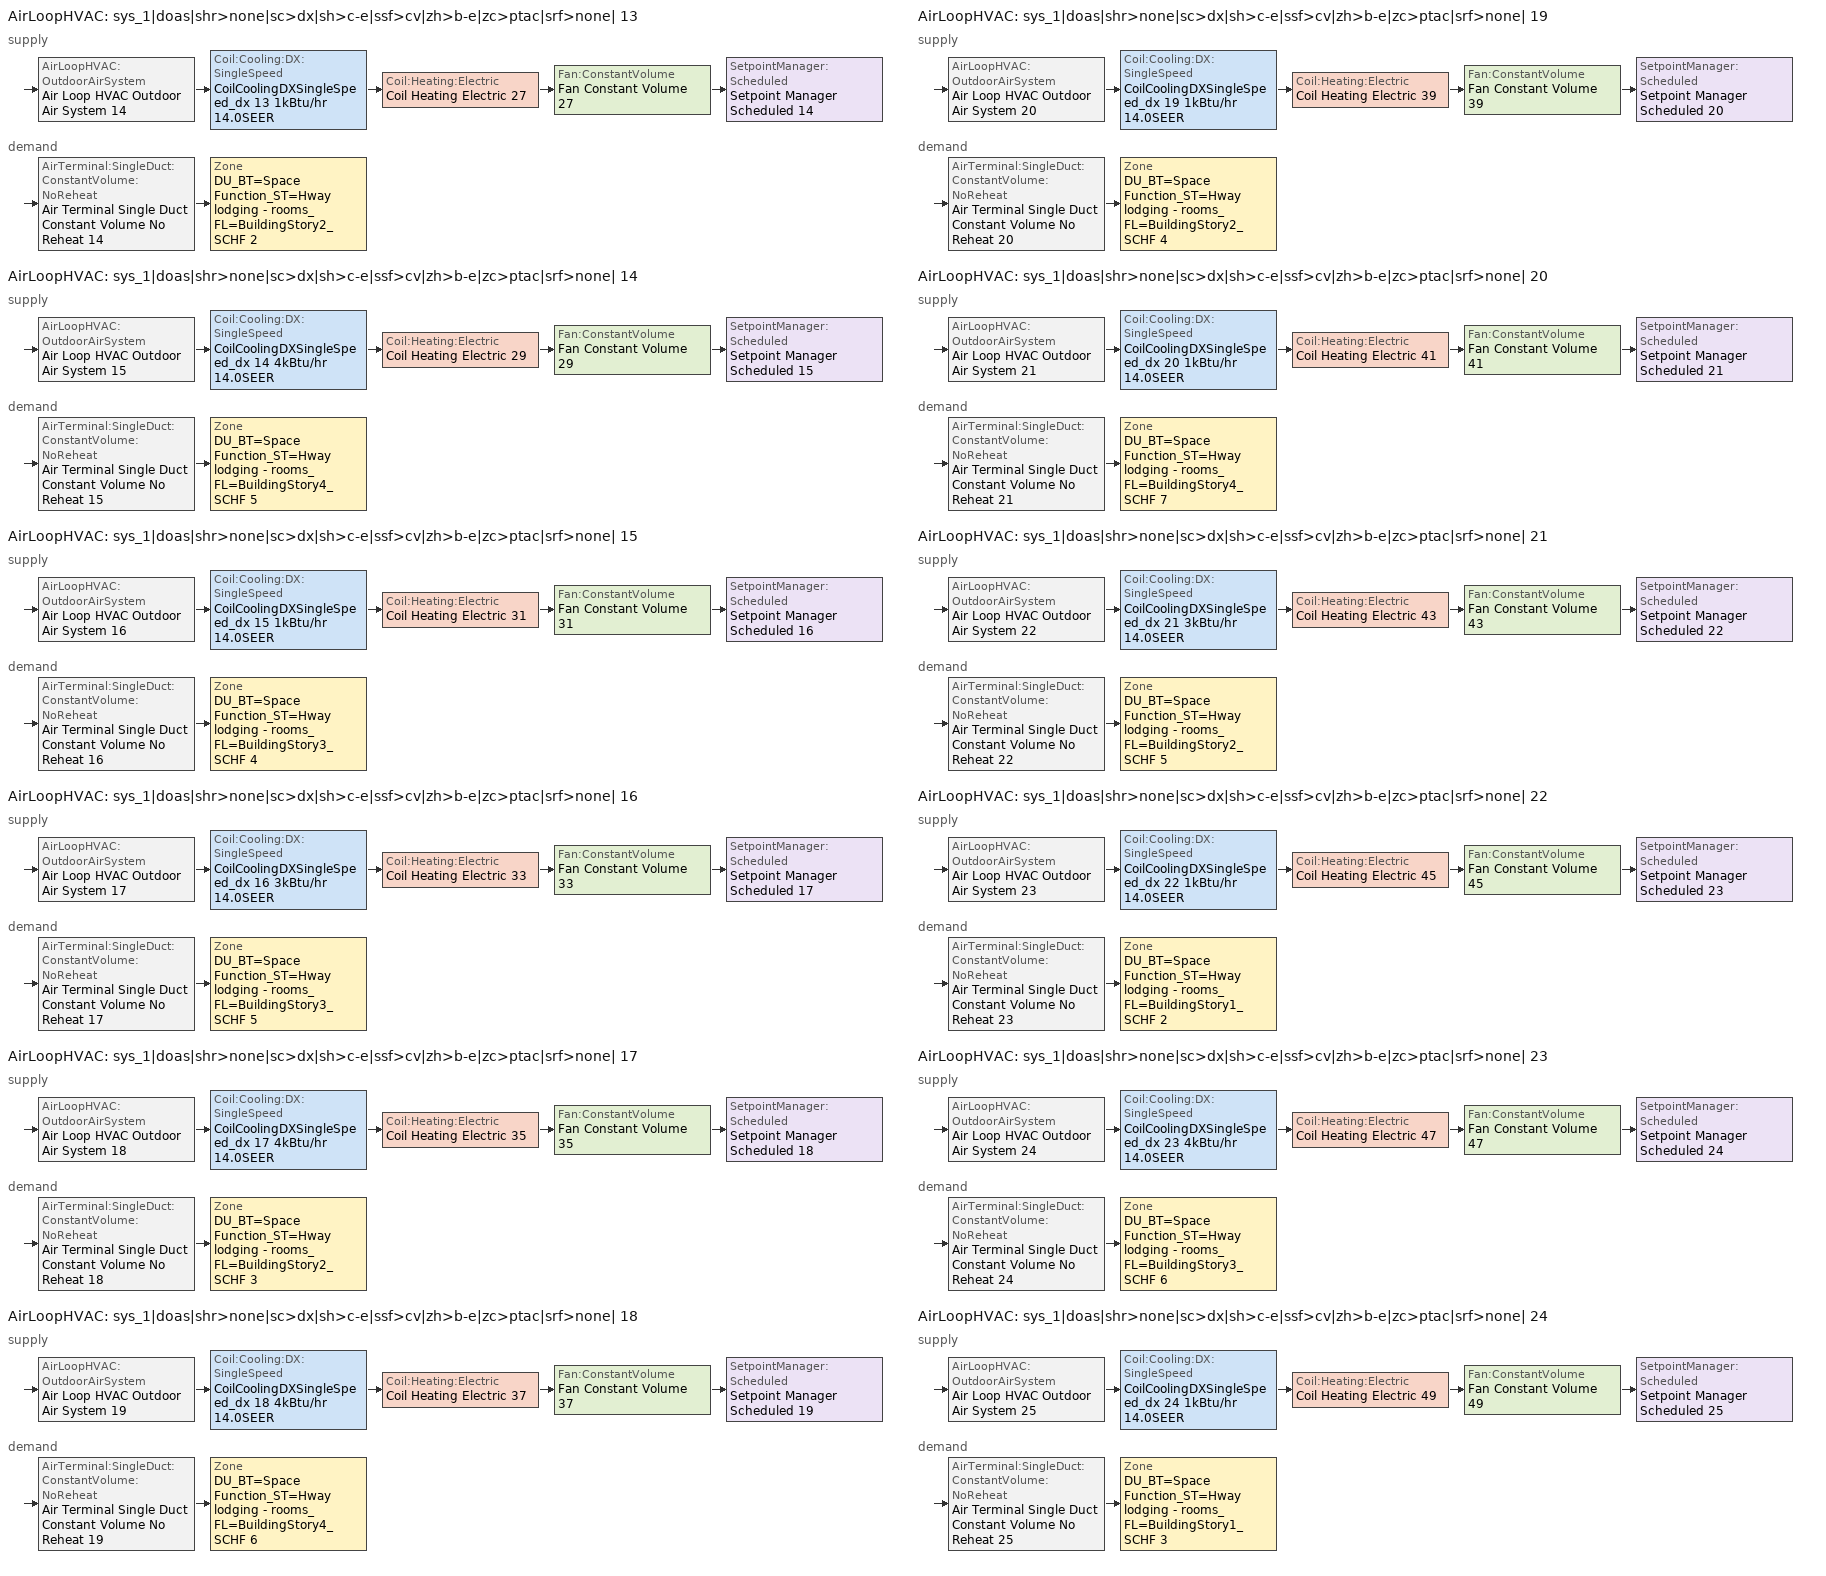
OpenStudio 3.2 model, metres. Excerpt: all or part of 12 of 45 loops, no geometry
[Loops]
AirLoopHVAC 'sys_1|doas|shr>none|sc>dx|sh>c-e|ssf>cv|zh>b-e|zc>ptac|srf>none| 13'
 supply: AirLoopHVAC:OutdoorAirSystem 'Air Loop HVAC Outdoor Air System 14' > Coil:Cooling:DX:SingleSpeed 'CoilCoolingDXSingleSpeed_dx 13 1kBtu/hr 14.0SEER' > Coil:Heating:Electric 'Coil Heating Electric 27' > Fan:ConstantVolume 'Fan Constant Volume 27' > SetpointManager:Scheduled 'Setpoint Manager Scheduled 14'
 demand: AirTerminal:SingleDuct:ConstantVolume:NoReheat 'Air Terminal Single Duct Constant Volume No Reheat 14' > Zone 'DU_BT=Space Function_ST=Hway lodging - rooms_FL=BuildingStory2_SCHF 2'
AirLoopHVAC 'sys_1|doas|shr>none|sc>dx|sh>c-e|ssf>cv|zh>b-e|zc>ptac|srf>none| 14'
 supply: AirLoopHVAC:OutdoorAirSystem 'Air Loop HVAC Outdoor Air System 15' > Coil:Cooling:DX:SingleSpeed 'CoilCoolingDXSingleSpeed_dx 14 4kBtu/hr 14.0SEER' > Coil:Heating:Electric 'Coil Heating Electric 29' > Fan:ConstantVolume 'Fan Constant Volume 29' > SetpointManager:Scheduled 'Setpoint Manager Scheduled 15'
 demand: AirTerminal:SingleDuct:ConstantVolume:NoReheat 'Air Terminal Single Duct Constant Volume No Reheat 15' > Zone 'DU_BT=Space Function_ST=Hway lodging - rooms_FL=BuildingStory4_SCHF 5'
AirLoopHVAC 'sys_1|doas|shr>none|sc>dx|sh>c-e|ssf>cv|zh>b-e|zc>ptac|srf>none| 15'
 supply: AirLoopHVAC:OutdoorAirSystem 'Air Loop HVAC Outdoor Air System 16' > Coil:Cooling:DX:SingleSpeed 'CoilCoolingDXSingleSpeed_dx 15 1kBtu/hr 14.0SEER' > Coil:Heating:Electric 'Coil Heating Electric 31' > Fan:ConstantVolume 'Fan Constant Volume 31' > SetpointManager:Scheduled 'Setpoint Manager Scheduled 16'
 demand: AirTerminal:SingleDuct:ConstantVolume:NoReheat 'Air Terminal Single Duct Constant Volume No Reheat 16' > Zone 'DU_BT=Space Function_ST=Hway lodging - rooms_FL=BuildingStory3_SCHF 4'
AirLoopHVAC 'sys_1|doas|shr>none|sc>dx|sh>c-e|ssf>cv|zh>b-e|zc>ptac|srf>none| 16'
 supply: AirLoopHVAC:OutdoorAirSystem 'Air Loop HVAC Outdoor Air System 17' > Coil:Cooling:DX:SingleSpeed 'CoilCoolingDXSingleSpeed_dx 16 3kBtu/hr 14.0SEER' > Coil:Heating:Electric 'Coil Heating Electric 33' > Fan:ConstantVolume 'Fan Constant Volume 33' > SetpointManager:Scheduled 'Setpoint Manager Scheduled 17'
 demand: AirTerminal:SingleDuct:ConstantVolume:NoReheat 'Air Terminal Single Duct Constant Volume No Reheat 17' > Zone 'DU_BT=Space Function_ST=Hway lodging - rooms_FL=BuildingStory3_SCHF 5'
AirLoopHVAC 'sys_1|doas|shr>none|sc>dx|sh>c-e|ssf>cv|zh>b-e|zc>ptac|srf>none| 17'
 supply: AirLoopHVAC:OutdoorAirSystem 'Air Loop HVAC Outdoor Air System 18' > Coil:Cooling:DX:SingleSpeed 'CoilCoolingDXSingleSpeed_dx 17 4kBtu/hr 14.0SEER' > Coil:Heating:Electric 'Coil Heating Electric 35' > Fan:ConstantVolume 'Fan Constant Volume 35' > SetpointManager:Scheduled 'Setpoint Manager Scheduled 18'
 demand: AirTerminal:SingleDuct:ConstantVolume:NoReheat 'Air Terminal Single Duct Constant Volume No Reheat 18' > Zone 'DU_BT=Space Function_ST=Hway lodging - rooms_FL=BuildingStory2_SCHF 3'
AirLoopHVAC 'sys_1|doas|shr>none|sc>dx|sh>c-e|ssf>cv|zh>b-e|zc>ptac|srf>none| 18'
 supply: AirLoopHVAC:OutdoorAirSystem 'Air Loop HVAC Outdoor Air System 19' > Coil:Cooling:DX:SingleSpeed 'CoilCoolingDXSingleSpeed_dx 18 4kBtu/hr 14.0SEER' > Coil:Heating:Electric 'Coil Heating Electric 37' > Fan:ConstantVolume 'Fan Constant Volume 37' > SetpointManager:Scheduled 'Setpoint Manager Scheduled 19'
 demand: AirTerminal:SingleDuct:ConstantVolume:NoReheat 'Air Terminal Single Duct Constant Volume No Reheat 19' > Zone 'DU_BT=Space Function_ST=Hway lodging - rooms_FL=BuildingStory4_SCHF 6'
AirLoopHVAC 'sys_1|doas|shr>none|sc>dx|sh>c-e|ssf>cv|zh>b-e|zc>ptac|srf>none| 19'
 supply: AirLoopHVAC:OutdoorAirSystem 'Air Loop HVAC Outdoor Air System 20' > Coil:Cooling:DX:SingleSpeed 'CoilCoolingDXSingleSpeed_dx 19 1kBtu/hr 14.0SEER' > Coil:Heating:Electric 'Coil Heating Electric 39' > Fan:ConstantVolume 'Fan Constant Volume 39' > SetpointManager:Scheduled 'Setpoint Manager Scheduled 20'
 demand: AirTerminal:SingleDuct:ConstantVolume:NoReheat 'Air Terminal Single Duct Constant Volume No Reheat 20' > Zone 'DU_BT=Space Function_ST=Hway lodging - rooms_FL=BuildingStory2_SCHF 4'
AirLoopHVAC 'sys_1|doas|shr>none|sc>dx|sh>c-e|ssf>cv|zh>b-e|zc>ptac|srf>none| 20'
 supply: AirLoopHVAC:OutdoorAirSystem 'Air Loop HVAC Outdoor Air System 21' > Coil:Cooling:DX:SingleSpeed 'CoilCoolingDXSingleSpeed_dx 20 1kBtu/hr 14.0SEER' > Coil:Heating:Electric 'Coil Heating Electric 41' > Fan:ConstantVolume 'Fan Constant Volume 41' > SetpointManager:Scheduled 'Setpoint Manager Scheduled 21'
 demand: AirTerminal:SingleDuct:ConstantVolume:NoReheat 'Air Terminal Single Duct Constant Volume No Reheat 21' > Zone 'DU_BT=Space Function_ST=Hway lodging - rooms_FL=BuildingStory4_SCHF 7'
AirLoopHVAC 'sys_1|doas|shr>none|sc>dx|sh>c-e|ssf>cv|zh>b-e|zc>ptac|srf>none| 21'
 supply: AirLoopHVAC:OutdoorAirSystem 'Air Loop HVAC Outdoor Air System 22' > Coil:Cooling:DX:SingleSpeed 'CoilCoolingDXSingleSpeed_dx 21 3kBtu/hr 14.0SEER' > Coil:Heating:Electric 'Coil Heating Electric 43' > Fan:ConstantVolume 'Fan Constant Volume 43' > SetpointManager:Scheduled 'Setpoint Manager Scheduled 22'
 demand: AirTerminal:SingleDuct:ConstantVolume:NoReheat 'Air Terminal Single Duct Constant Volume No Reheat 22' > Zone 'DU_BT=Space Function_ST=Hway lodging - rooms_FL=BuildingStory2_SCHF 5'
AirLoopHVAC 'sys_1|doas|shr>none|sc>dx|sh>c-e|ssf>cv|zh>b-e|zc>ptac|srf>none| 22'
 supply: AirLoopHVAC:OutdoorAirSystem 'Air Loop HVAC Outdoor Air System 23' > Coil:Cooling:DX:SingleSpeed 'CoilCoolingDXSingleSpeed_dx 22 1kBtu/hr 14.0SEER' > Coil:Heating:Electric 'Coil Heating Electric 45' > Fan:ConstantVolume 'Fan Constant Volume 45' > SetpointManager:Scheduled 'Setpoint Manager Scheduled 23'
 demand: AirTerminal:SingleDuct:ConstantVolume:NoReheat 'Air Terminal Single Duct Constant Volume No Reheat 23' > Zone 'DU_BT=Space Function_ST=Hway lodging - rooms_FL=BuildingStory1_SCHF 2'
AirLoopHVAC 'sys_1|doas|shr>none|sc>dx|sh>c-e|ssf>cv|zh>b-e|zc>ptac|srf>none| 23'
 supply: AirLoopHVAC:OutdoorAirSystem 'Air Loop HVAC Outdoor Air System 24' > Coil:Cooling:DX:SingleSpeed 'CoilCoolingDXSingleSpeed_dx 23 4kBtu/hr 14.0SEER' > Coil:Heating:Electric 'Coil Heating Electric 47' > Fan:ConstantVolume 'Fan Constant Volume 47' > SetpointManager:Scheduled 'Setpoint Manager Scheduled 24'
 demand: AirTerminal:SingleDuct:ConstantVolume:NoReheat 'Air Terminal Single Duct Constant Volume No Reheat 24' > Zone 'DU_BT=Space Function_ST=Hway lodging - rooms_FL=BuildingStory3_SCHF 6'
AirLoopHVAC 'sys_1|doas|shr>none|sc>dx|sh>c-e|ssf>cv|zh>b-e|zc>ptac|srf>none| 24'
 supply: AirLoopHVAC:OutdoorAirSystem 'Air Loop HVAC Outdoor Air System 25' > Coil:Cooling:DX:SingleSpeed 'CoilCoolingDXSingleSpeed_dx 24 1kBtu/hr 14.0SEER' > Coil:Heating:Electric 'Coil Heating Electric 49' > Fan:ConstantVolume 'Fan Constant Volume 49' > SetpointManager:Scheduled 'Setpoint Manager Scheduled 25'
 demand: AirTerminal:SingleDuct:ConstantVolume:NoReheat 'Air Terminal Single Duct Constant Volume No Reheat 25' > Zone 'DU_BT=Space Function_ST=Hway lodging - rooms_FL=BuildingStory1_SCHF 3'
[Sizing:Zone] Zone Cooling Design Supply Air Temperature Input Method=SupplyAirTemperature; Zone Cooling Design Supply Air Temperature {C}=13; Zone Cooling Design Supply Air Temperature Difference {deltaC}=11.11; Zone Heating Design Supply Air Temperature Input Method=SupplyAirTemperature; Zone Heating Design Supply Air Temperature {C}=43; Zone Heating Design Supply Air Temperature Difference {deltaC}=11.11; Zone Cooling Design Supply Air Humidity Ratio {kg-H2O/kg-air}=0.0085; Zone Heating Design Supply Air Humidity Ratio {kg-H2O/kg-air}=0.008; Zone Heating Sizing Factor=1.3; Zone Cooling Sizing Factor=1.1; Cooling Design Air Flow Method=DesignDay; Heating Design Air Flow Method=DesignDay; Account for Dedicated Outdoor Air System=No; Dedicated Outdoor Air System Control Strategy=NeutralSupplyAir; Dedicated Outdoor Air Low Setpoint Temperature for Design {C}=autosize; Dedicated Outdoor Air High Setpoint Temperature for Design {C}=autosize
DU_BT=Space Function_ST=Hway lodging - rooms_FL=BuildingStory2_SCHF 2; DU_BT=Space Function_ST=Hway lodging - rooms_FL=BuildingStory4_SCHF 5; DU_BT=Space Function_ST=Hway lodging - rooms_FL=BuildingStory3_SCHF 4; DU_BT=Space Function_ST=Hway lodging - rooms_FL=BuildingStory3_SCHF 5; DU_BT=Space Function_ST=Hway lodging - rooms_FL=BuildingStory2_SCHF 3; DU_BT=Space Function_ST=Hway lodging - rooms_FL=BuildingStory4_SCHF 6; DU_BT=Space Function_ST=Hway lodging - rooms_FL=BuildingStory2_SCHF 4; DU_BT=Space Function_ST=Hway lodging - rooms_FL=BuildingStory4_SCHF 7; DU_BT=Space Function_ST=Hway lodging - rooms_FL=BuildingStory2_SCHF 5; DU_BT=Space Function_ST=Hway lodging - rooms_FL=BuildingStory1_SCHF 2; DU_BT=Space Function_ST=Hway lodging - rooms_FL=BuildingStory3_SCHF 6; DU_BT=Space Function_ST=Hway lodging - rooms_FL=BuildingStory1_SCHF 3
[Zone equipment]
DU_BT=Space Function_ST=Hway lodging - rooms_FL=BuildingStory2_SCHF 2: DU_BT=Space Function_ST=Hway lodging - rooms_FL=BuildingStory2_SCHF 2 PTAC, Zone HVAC Baseboard Convective Electric 14, Air Terminal Single Duct Constant Volume No Reheat 14
DU_BT=Space Function_ST=Hway lodging - rooms_FL=BuildingStory4_SCHF 5: DU_BT=Space Function_ST=Hway lodging - rooms_FL=BuildingStory4_SCHF 5 PTAC, Zone HVAC Baseboard Convective Electric 15, Air Terminal Single Duct Constant Volume No Reheat 15
DU_BT=Space Function_ST=Hway lodging - rooms_FL=BuildingStory3_SCHF 4: DU_BT=Space Function_ST=Hway lodging - rooms_FL=BuildingStory3_SCHF 4 PTAC, Zone HVAC Baseboard Convective Electric 16, Air Terminal Single Duct Constant Volume No Reheat 16
DU_BT=Space Function_ST=Hway lodging - rooms_FL=BuildingStory3_SCHF 5: DU_BT=Space Function_ST=Hway lodging - rooms_FL=BuildingStory3_SCHF 5 PTAC, Zone HVAC Baseboard Convective Electric 17, Air Terminal Single Duct Constant Volume No Reheat 17
DU_BT=Space Function_ST=Hway lodging - rooms_FL=BuildingStory2_SCHF 3: DU_BT=Space Function_ST=Hway lodging - rooms_FL=BuildingStory2_SCHF 3 PTAC, Zone HVAC Baseboard Convective Electric 18, Air Terminal Single Duct Constant Volume No Reheat 18
DU_BT=Space Function_ST=Hway lodging - rooms_FL=BuildingStory4_SCHF 6: DU_BT=Space Function_ST=Hway lodging - rooms_FL=BuildingStory4_SCHF 6 PTAC, Zone HVAC Baseboard Convective Electric 19, Air Terminal Single Duct Constant Volume No Reheat 19
DU_BT=Space Function_ST=Hway lodging - rooms_FL=BuildingStory2_SCHF 4: DU_BT=Space Function_ST=Hway lodging - rooms_FL=BuildingStory2_SCHF 4 PTAC, Zone HVAC Baseboard Convective Electric 20, Air Terminal Single Duct Constant Volume No Reheat 20
DU_BT=Space Function_ST=Hway lodging - rooms_FL=BuildingStory4_SCHF 7: DU_BT=Space Function_ST=Hway lodging - rooms_FL=BuildingStory4_SCHF 7 PTAC, Zone HVAC Baseboard Convective Electric 21, Air Terminal Single Duct Constant Volume No Reheat 21
DU_BT=Space Function_ST=Hway lodging - rooms_FL=BuildingStory2_SCHF 5: DU_BT=Space Function_ST=Hway lodging - rooms_FL=BuildingStory2_SCHF 5 PTAC, Zone HVAC Baseboard Convective Electric 22, Air Terminal Single Duct Constant Volume No Reheat 22
DU_BT=Space Function_ST=Hway lodging - rooms_FL=BuildingStory1_SCHF 2: DU_BT=Space Function_ST=Hway lodging - rooms_FL=BuildingStory1_SCHF 2 PTAC, Zone HVAC Baseboard Convective Electric 23, Air Terminal Single Duct Constant Volume No Reheat 23
DU_BT=Space Function_ST=Hway lodging - rooms_FL=BuildingStory3_SCHF 6: DU_BT=Space Function_ST=Hway lodging - rooms_FL=BuildingStory3_SCHF 6 PTAC, Zone HVAC Baseboard Convective Electric 24, Air Terminal Single Duct Constant Volume No Reheat 24
DU_BT=Space Function_ST=Hway lodging - rooms_FL=BuildingStory1_SCHF 3: DU_BT=Space Function_ST=Hway lodging - rooms_FL=BuildingStory1_SCHF 3 PTAC, Zone HVAC Baseboard Convective Electric 25, Air Terminal Single Duct Constant Volume No Reheat 25
[AirLoopHVAC] Design Supply Air Flow Rate {m3/s}=autosize; Design Return Air Flow Fraction of Supply Air Flow=1
Name | Availability Schedule
sys_1|doas|shr>none|sc>dx|sh>c-e|ssf>cv|zh>b-e|zc>ptac|srf>none| 13 | sys_1|doas|shr>none|sc>dx|sh>c-e|ssf>cv|zh>b-e|zc>ptac|srf>none| 13 Occ Sch
sys_1|doas|shr>none|sc>dx|sh>c-e|ssf>cv|zh>b-e|zc>ptac|srf>none| 14 | sys_1|doas|shr>none|sc>dx|sh>c-e|ssf>cv|zh>b-e|zc>ptac|srf>none| 14 Occ Sch
sys_1|doas|shr>none|sc>dx|sh>c-e|ssf>cv|zh>b-e|zc>ptac|srf>none| 15 | sys_1|doas|shr>none|sc>dx|sh>c-e|ssf>cv|zh>b-e|zc>ptac|srf>none| 15 Occ Sch
sys_1|doas|shr>none|sc>dx|sh>c-e|ssf>cv|zh>b-e|zc>ptac|srf>none| 16 | sys_1|doas|shr>none|sc>dx|sh>c-e|ssf>cv|zh>b-e|zc>ptac|srf>none| 16 Occ Sch
sys_1|doas|shr>none|sc>dx|sh>c-e|ssf>cv|zh>b-e|zc>ptac|srf>none| 17 | sys_1|doas|shr>none|sc>dx|sh>c-e|ssf>cv|zh>b-e|zc>ptac|srf>none| 17 Occ Sch
sys_1|doas|shr>none|sc>dx|sh>c-e|ssf>cv|zh>b-e|zc>ptac|srf>none| 18 | sys_1|doas|shr>none|sc>dx|sh>c-e|ssf>cv|zh>b-e|zc>ptac|srf>none| 18 Occ Sch
sys_1|doas|shr>none|sc>dx|sh>c-e|ssf>cv|zh>b-e|zc>ptac|srf>none| 19 | sys_1|doas|shr>none|sc>dx|sh>c-e|ssf>cv|zh>b-e|zc>ptac|srf>none| 19 Occ Sch
sys_1|doas|shr>none|sc>dx|sh>c-e|ssf>cv|zh>b-e|zc>ptac|srf>none| 20 | sys_1|doas|shr>none|sc>dx|sh>c-e|ssf>cv|zh>b-e|zc>ptac|srf>none| 20 Occ Sch
sys_1|doas|shr>none|sc>dx|sh>c-e|ssf>cv|zh>b-e|zc>ptac|srf>none| 21 | sys_1|doas|shr>none|sc>dx|sh>c-e|ssf>cv|zh>b-e|zc>ptac|srf>none| 21 Occ Sch
sys_1|doas|shr>none|sc>dx|sh>c-e|ssf>cv|zh>b-e|zc>ptac|srf>none| 22 | sys_1|doas|shr>none|sc>dx|sh>c-e|ssf>cv|zh>b-e|zc>ptac|srf>none| 22 Occ Sch
sys_1|doas|shr>none|sc>dx|sh>c-e|ssf>cv|zh>b-e|zc>ptac|srf>none| 23 | sys_1|doas|shr>none|sc>dx|sh>c-e|ssf>cv|zh>b-e|zc>ptac|srf>none| 23 Occ Sch
sys_1|doas|shr>none|sc>dx|sh>c-e|ssf>cv|zh>b-e|zc>ptac|srf>none| 24 | sys_1|doas|shr>none|sc>dx|sh>c-e|ssf>cv|zh>b-e|zc>ptac|srf>none| 24 Occ Sch
[Sizing:System] Type of Load to Size On=VentilationRequirement; Design Outdoor Air Flow Rate {m3/s}=Autosize; Central Heating Maximum System Air Flow Ratio=1; Preheat Design Temperature {C}=7; Preheat Design Humidity Ratio {kg-H2O/kg-Air}=0.008; Precool Design Temperature {C}=13; Precool Design Humidity Ratio {kg-H2O/kg-Air}=0.008; Central Cooling Design Supply Air Temperature {C}=13; Central Heating Design Supply Air Temperature {C}=43; Sizing Option=NonCoincident; 100% Outdoor Air in Cooling=Yes; 100% Outdoor Air in Heating=Yes; Central Cooling Design Supply Air Humidity Ratio {kg-H2O/kg-Air}=0.0085; Central Heating Design Supply Air Humidity Ratio {kg-H2O/kg-Air}=0.008; Cooling Design Air Flow Method=DesignDay; Cooling Design Air Flow Rate {m3/s}=0; Heating Design Air Flow Method=DesignDay; Heating Design Air Flow Rate {m3/s}=0; System Outdoor Air Method=ZoneSum; Zone Maximum Outdoor Air Fraction=1; Cooling Supply Air Flow Rate Per Floor Area {m3/s-m2}=0.00996765; Cooling Fraction of Autosized Cooling Supply Air Flow Rate=1; Cooling Supply Air Flow Rate Per Unit Cooling Capacity {m3/s-W}=3.94755e-05; Heating Supply Air Flow Rate Per Floor Area {m3/s-m2}=0.00996765; Heating Fraction of Autosized Heating Supply Air Flow Rate=1; Heating Fraction of Autosized Cooling Supply Air Flow Rate=1; Heating Supply Air Flow Rate Per Unit Heating Capacity {m3/s-W}=3.15882e-05; Cooling Design Capacity Method=CoolingDesignCapacity; Cooling Design Capacity {W}=autosize; Cooling Design Capacity Per Floor Area {W/m2}=234.7; Fraction of Autosized Cooling Design Capacity=1; Heating Design Capacity Method=HeatingDesignCapacity; Heating Design Capacity {W}=autosize; Heating Design Capacity Per Floor Area {W/m2}=157; Fraction of Autosized Heating Design Capacity=1; Central Cooling Capacity Control Method=OnOff
sys_1|doas|shr>none|sc>dx|sh>c-e|ssf>cv|zh>b-e|zc>ptac|srf>none| 13; sys_1|doas|shr>none|sc>dx|sh>c-e|ssf>cv|zh>b-e|zc>ptac|srf>none| 14; sys_1|doas|shr>none|sc>dx|sh>c-e|ssf>cv|zh>b-e|zc>ptac|srf>none| 15; sys_1|doas|shr>none|sc>dx|sh>c-e|ssf>cv|zh>b-e|zc>ptac|srf>none| 16; sys_1|doas|shr>none|sc>dx|sh>c-e|ssf>cv|zh>b-e|zc>ptac|srf>none| 17; sys_1|doas|shr>none|sc>dx|sh>c-e|ssf>cv|zh>b-e|zc>ptac|srf>none| 18; sys_1|doas|shr>none|sc>dx|sh>c-e|ssf>cv|zh>b-e|zc>ptac|srf>none| 19; sys_1|doas|shr>none|sc>dx|sh>c-e|ssf>cv|zh>b-e|zc>ptac|srf>none| 20; sys_1|doas|shr>none|sc>dx|sh>c-e|ssf>cv|zh>b-e|zc>ptac|srf>none| 21; sys_1|doas|shr>none|sc>dx|sh>c-e|ssf>cv|zh>b-e|zc>ptac|srf>none| 22; sys_1|doas|shr>none|sc>dx|sh>c-e|ssf>cv|zh>b-e|zc>ptac|srf>none| 23; sys_1|doas|shr>none|sc>dx|sh>c-e|ssf>cv|zh>b-e|zc>ptac|srf>none| 24
[Fan:ConstantVolume] Availability Schedule=Always On Discrete; Fan Total Efficiency=0.39975; Pressure Rise {Pa}=640; Maximum Flow Rate {m3/s}=AutoSize; Motor Efficiency=0.615
Fan Constant Volume 27; Fan Constant Volume 28; Fan Constant Volume 29; Fan Constant Volume 30; Fan Constant Volume 31; Fan Constant Volume 32; Fan Constant Volume 33; Fan Constant Volume 34; Fan Constant Volume 35; Fan Constant Volume 36; Fan Constant Volume 37; Fan Constant Volume 38; Fan Constant Volume 39; Fan Constant Volume 40; Fan Constant Volume 41; Fan Constant Volume 42; Fan Constant Volume 43; Fan Constant Volume 44; Fan Constant Volume 45; Fan Constant Volume 46; Fan Constant Volume 47; Fan Constant Volume 48; Fan Constant Volume 49; Fan Constant Volume 50
[Coil:Heating:Electric]
Name | Availability Schedule
Coil Heating Electric 27; Coil Heating Electric 29; Coil Heating Electric 31; Coil Heating Electric 33; Coil Heating Electric 35; Coil Heating Electric 37; Coil Heating Electric 39; Coil Heating Electric 41; Coil Heating Electric 43; Coil Heating Electric 45; Coil Heating Electric 47; Coil Heating Electric 49 | Always On Discrete
Coil Heating Electric 28; Coil Heating Electric 30; Coil Heating Electric 32; Coil Heating Electric 34; Coil Heating Electric 36; Coil Heating Electric 38; Coil Heating Electric 40; Coil Heating Electric 42; Coil Heating Electric 44; Coil Heating Electric 46; Coil Heating Electric 48; Coil Heating Electric 50 | ON_OFF_ALWAYS_OFF
[Coil:Cooling:DX:SingleSpeed] Availability Schedule=Always On Discrete; Rated Total Cooling Capacity {W}=autosize; Rated Sensible Heat Ratio=autosize; Rated Air Flow Rate {m3/s}=autosize; Rated Evaporator Fan Power Per Volume Flow Rate {W/(m3/s)}=773.3; Total Cooling Capacity Function of Temperature Curve=DXCOOL-NECB2011-REF-CAPFT; Total Cooling Capacity Function of Flow Fraction Curve=DXCOOL-NECB2011-REF-CAPFFLOW; Energy Input Ratio Function of Temperature Curve=DXCOOL-NECB2011-REF-COOLEIRFT; Energy Input Ratio Function of Flow Fraction Curve=DXCOOL-NECB2011-REF-COOLEIRFFLOW; Part Load Fraction Correlation Curve=DXCOOL-NECB2011-REF-COOLPLFFPLR; Minimum Outdoor Dry-Bulb Temperature for Compressor Operation {C}=-25; Condenser Type=AirCooled; Evaporative Condenser Effectiveness=0; Evaporative Condenser Air Flow Rate {m3/s}=Autosize; Evaporative Condenser Pump Rated Power Consumption {W}=Autosize; Crankcase Heater Capacity {W}=0; Maximum Outdoor Dry-Bulb Temperature for Crankcase Heater Operation {C}=0; Basin Heater Capacity {W/K}=0; Basin Heater Setpoint Temperature {C}=10
Name | Rated COP {W/W}
CoilCoolingDXSingleSpeed_dx 13 1kBtu/hr 14.0SEER; CoilCoolingDXSingleSpeed_dx 14 4kBtu/hr 14.0SEER; CoilCoolingDXSingleSpeed_dx 15 1kBtu/hr 14.0SEER; CoilCoolingDXSingleSpeed_dx 16 3kBtu/hr 14.0SEER; CoilCoolingDXSingleSpeed_dx 17 4kBtu/hr 14.0SEER; CoilCoolingDXSingleSpeed_dx 18 4kBtu/hr 14.0SEER; CoilCoolingDXSingleSpeed_dx 19 1kBtu/hr 14.0SEER; CoilCoolingDXSingleSpeed_dx 20 1kBtu/hr 14.0SEER; CoilCoolingDXSingleSpeed_dx 21 3kBtu/hr 14.0SEER; CoilCoolingDXSingleSpeed_dx 22 1kBtu/hr 14.0SEER; CoilCoolingDXSingleSpeed_dx 23 4kBtu/hr 14.0SEER; CoilCoolingDXSingleSpeed_dx 24 1kBtu/hr 14.0SEER | 4.11713
Coil Cooling DX Single Speed 14 3kBtu/hr 11.0EER; Coil Cooling DX Single Speed 16 3kBtu/hr 11.0EER; Coil Cooling DX Single Speed 20 6kBtu/hr 11.0EER; Coil Cooling DX Single Speed 21 6kBtu/hr 11.0EER; Coil Cooling DX Single Speed 22 5kBtu/hr 11.0EER; Coil Cooling DX Single Speed 23 4kBtu/hr 11.0EER; Coil Cooling DX Single Speed 25 2kBtu/hr 11.0EER | 3.80183
Coil Cooling DX Single Speed 15 23kBtu/hr 9.3EER; Coil Cooling DX Single Speed 19 23kBtu/hr 9.3EER | 3.23448
Coil Cooling DX Single Speed 17 8kBtu/hr 10.9EER | 3.74932
Coil Cooling DX Single Speed 18 10kBtu/hr 10.5EER | 3.62246
Coil Cooling DX Single Speed 24 11kBtu/hr 10.2EER | 3.53012
[Controller:OutdoorAir] Minimum Outdoor Air Flow Rate {m3/s}=autosize; Maximum Outdoor Air Flow Rate {m3/s}=Autosize; Economizer Control Type=NoEconomizer; Economizer Control Action Type=ModulateFlow; Economizer Maximum Limit Dry-Bulb Temperature {C}=28; Economizer Maximum Limit Enthalpy {J/kg}=64000; Economizer Minimum Limit Dry-Bulb Temperature {C}=-100; Lockout Type=NoLockout; Minimum Limit Type=FixedMinimum; High Humidity Control=No; Heat Recovery Bypass Control Type=BypassWhenWithinEconomizerLimits
Name | Minimum Outdoor Air Schedule | Controller Mechanical Ventilation
Controller Outdoor Air 14 | sys_1|doas|shr>none|sc>dx|sh>c-e|ssf>cv|zh>b-e|zc>ptac|srf>none| 13 Occ Sch | Controller Mechanical Ventilation 14
Controller Outdoor Air 15 | sys_1|doas|shr>none|sc>dx|sh>c-e|ssf>cv|zh>b-e|zc>ptac|srf>none| 14 Occ Sch | Controller Mechanical Ventilation 15
Controller Outdoor Air 16 | sys_1|doas|shr>none|sc>dx|sh>c-e|ssf>cv|zh>b-e|zc>ptac|srf>none| 15 Occ Sch | Controller Mechanical Ventilation 16
Controller Outdoor Air 17 | sys_1|doas|shr>none|sc>dx|sh>c-e|ssf>cv|zh>b-e|zc>ptac|srf>none| 16 Occ Sch | Controller Mechanical Ventilation 17
Controller Outdoor Air 18 | sys_1|doas|shr>none|sc>dx|sh>c-e|ssf>cv|zh>b-e|zc>ptac|srf>none| 17 Occ Sch | Controller Mechanical Ventilation 18
Controller Outdoor Air 19 | sys_1|doas|shr>none|sc>dx|sh>c-e|ssf>cv|zh>b-e|zc>ptac|srf>none| 18 Occ Sch | Controller Mechanical Ventilation 19
Controller Outdoor Air 20 | sys_1|doas|shr>none|sc>dx|sh>c-e|ssf>cv|zh>b-e|zc>ptac|srf>none| 19 Occ Sch | Controller Mechanical Ventilation 20
Controller Outdoor Air 21 | sys_1|doas|shr>none|sc>dx|sh>c-e|ssf>cv|zh>b-e|zc>ptac|srf>none| 20 Occ Sch | Controller Mechanical Ventilation 21
Controller Outdoor Air 22 | sys_1|doas|shr>none|sc>dx|sh>c-e|ssf>cv|zh>b-e|zc>ptac|srf>none| 21 Occ Sch | Controller Mechanical Ventilation 22
Controller Outdoor Air 23 | sys_1|doas|shr>none|sc>dx|sh>c-e|ssf>cv|zh>b-e|zc>ptac|srf>none| 22 Occ Sch | Controller Mechanical Ventilation 23
Controller Outdoor Air 24 | sys_1|doas|shr>none|sc>dx|sh>c-e|ssf>cv|zh>b-e|zc>ptac|srf>none| 23 Occ Sch | Controller Mechanical Ventilation 24
Controller Outdoor Air 25 | sys_1|doas|shr>none|sc>dx|sh>c-e|ssf>cv|zh>b-e|zc>ptac|srf>none| 24 Occ Sch | Controller Mechanical Ventilation 25
[Controller:MechanicalVentilation] Availability Schedule=Always On Discrete; System Outdoor Air Method=ZoneSum
Controller Mechanical Ventilation 14; Controller Mechanical Ventilation 15; Controller Mechanical Ventilation 16; Controller Mechanical Ventilation 17; Controller Mechanical Ventilation 18; Controller Mechanical Ventilation 19; Controller Mechanical Ventilation 20; Controller Mechanical Ventilation 21; Controller Mechanical Ventilation 22; Controller Mechanical Ventilation 23; Controller Mechanical Ventilation 24; Controller Mechanical Ventilation 25
[AirLoopHVAC:OutdoorAirSystem]
Name | Controller
Air Loop HVAC Outdoor Air System 14 | Controller Outdoor Air 14
Air Loop HVAC Outdoor Air System 15 | Controller Outdoor Air 15
Air Loop HVAC Outdoor Air System 16 | Controller Outdoor Air 16
Air Loop HVAC Outdoor Air System 17 | Controller Outdoor Air 17
Air Loop HVAC Outdoor Air System 18 | Controller Outdoor Air 18
Air Loop HVAC Outdoor Air System 19 | Controller Outdoor Air 19
Air Loop HVAC Outdoor Air System 20 | Controller Outdoor Air 20
Air Loop HVAC Outdoor Air System 21 | Controller Outdoor Air 21
Air Loop HVAC Outdoor Air System 22 | Controller Outdoor Air 22
Air Loop HVAC Outdoor Air System 23 | Controller Outdoor Air 23
Air Loop HVAC Outdoor Air System 24 | Controller Outdoor Air 24
Air Loop HVAC Outdoor Air System 25 | Controller Outdoor Air 25
[SetpointManager:Scheduled] Control Variable=Temperature
Name | Schedule
Setpoint Manager Scheduled 14 | Makeup-Air Unit Supply Air Temp 13
Setpoint Manager Scheduled 15 | Makeup-Air Unit Supply Air Temp 14
Setpoint Manager Scheduled 16 | Makeup-Air Unit Supply Air Temp 15
Setpoint Manager Scheduled 17 | Makeup-Air Unit Supply Air Temp 16
Setpoint Manager Scheduled 18 | Makeup-Air Unit Supply Air Temp 17
Setpoint Manager Scheduled 19 | Makeup-Air Unit Supply Air Temp 18
Setpoint Manager Scheduled 20 | Makeup-Air Unit Supply Air Temp 19
Setpoint Manager Scheduled 21 | Makeup-Air Unit Supply Air Temp 20
Setpoint Manager Scheduled 22 | Makeup-Air Unit Supply Air Temp 21
Setpoint Manager Scheduled 23 | Makeup-Air Unit Supply Air Temp 22
Setpoint Manager Scheduled 24 | Makeup-Air Unit Supply Air Temp 23
Setpoint Manager Scheduled 25 | Makeup-Air Unit Supply Air Temp 24
[ZoneHVAC:PackagedTerminalAirConditioner] Availability Schedule=Always On Discrete; Supply Air Flow Rate During Cooling Operation {m3/s}=Autosize; Supply Air Flow Rate During Heating Operation {m3/s}=Autosize; Supply Air Flow Rate When No Cooling or Heating is Needed {m3/s}=Autosize; Outdoor Air Flow Rate During Cooling Operation {m3/s}=1e-05; Outdoor Air Flow Rate During Heating Operation {m3/s}=1e-05; Outdoor Air Flow Rate When No Cooling or Heating is Needed {m3/s}=1e-05; Fan Placement=DrawThrough
Name | Supply Air Fan | Heating Coil | Cooling Coil
DU_BT=Space Function_ST=Hway lodging - rooms_FL=BuildingStory2_SCHF 2 PTAC | Fan Constant Volume 28 | Coil Heating Electric 28 | Coil Cooling DX Single Speed 14 3kBtu/hr 11.0EER
DU_BT=Space Function_ST=Hway lodging - rooms_FL=BuildingStory4_SCHF 5 PTAC | Fan Constant Volume 30 | Coil Heating Electric 30 | Coil Cooling DX Single Speed 15 23kBtu/hr 9.3EER
DU_BT=Space Function_ST=Hway lodging - rooms_FL=BuildingStory3_SCHF 4 PTAC | Fan Constant Volume 32 | Coil Heating Electric 32 | Coil Cooling DX Single Speed 16 3kBtu/hr 11.0EER
DU_BT=Space Function_ST=Hway lodging - rooms_FL=BuildingStory3_SCHF 5 PTAC | Fan Constant Volume 34 | Coil Heating Electric 34 | Coil Cooling DX Single Speed 17 8kBtu/hr 10.9EER
DU_BT=Space Function_ST=Hway lodging - rooms_FL=BuildingStory2_SCHF 3 PTAC | Fan Constant Volume 36 | Coil Heating Electric 36 | Coil Cooling DX Single Speed 18 10kBtu/hr 10.5EER
DU_BT=Space Function_ST=Hway lodging - rooms_FL=BuildingStory4_SCHF 6 PTAC | Fan Constant Volume 38 | Coil Heating Electric 38 | Coil Cooling DX Single Speed 19 23kBtu/hr 9.3EER
DU_BT=Space Function_ST=Hway lodging - rooms_FL=BuildingStory2_SCHF 4 PTAC | Fan Constant Volume 40 | Coil Heating Electric 40 | Coil Cooling DX Single Speed 20 6kBtu/hr 11.0EER
DU_BT=Space Function_ST=Hway lodging - rooms_FL=BuildingStory4_SCHF 7 PTAC | Fan Constant Volume 42 | Coil Heating Electric 42 | Coil Cooling DX Single Speed 21 6kBtu/hr 11.0EER
DU_BT=Space Function_ST=Hway lodging - rooms_FL=BuildingStory2_SCHF 5 PTAC | Fan Constant Volume 44 | Coil Heating Electric 44 | Coil Cooling DX Single Speed 22 5kBtu/hr 11.0EER
DU_BT=Space Function_ST=Hway lodging - rooms_FL=BuildingStory1_SCHF 2 PTAC | Fan Constant Volume 46 | Coil Heating Electric 46 | Coil Cooling DX Single Speed 23 4kBtu/hr 11.0EER
DU_BT=Space Function_ST=Hway lodging - rooms_FL=BuildingStory3_SCHF 6 PTAC | Fan Constant Volume 48 | Coil Heating Electric 48 | Coil Cooling DX Single Speed 24 11kBtu/hr 10.2EER
DU_BT=Space Function_ST=Hway lodging - rooms_FL=BuildingStory1_SCHF 3 PTAC | Fan Constant Volume 50 | Coil Heating Electric 50 | Coil Cooling DX Single Speed 25 2kBtu/hr 11.0EER
[ZoneHVAC:Baseboard:Convective:Electric] Availability Schedule=Always On Discrete; Nominal Capacity {W}=autosize; Efficiency=1
Zone HVAC Baseboard Convective Electric 14; Zone HVAC Baseboard Convective Electric 15; Zone HVAC Baseboard Convective Electric 16; Zone HVAC Baseboard Convective Electric 17; Zone HVAC Baseboard Convective Electric 18; Zone HVAC Baseboard Convective Electric 19; Zone HVAC Baseboard Convective Electric 20; Zone HVAC Baseboard Convective Electric 21; Zone HVAC Baseboard Convective Electric 22; Zone HVAC Baseboard Convective Electric 23; Zone HVAC Baseboard Convective Electric 24; Zone HVAC Baseboard Convective Electric 25
[AirTerminal:SingleDuct:ConstantVolume:NoReheat] Availability Schedule=Always On Discrete; Maximum Air Flow Rate {m3/s}=AutoSize
Air Terminal Single Duct Constant Volume No Reheat 14; Air Terminal Single Duct Constant Volume No Reheat 15; Air Terminal Single Duct Constant Volume No Reheat 16; Air Terminal Single Duct Constant Volume No Reheat 17; Air Terminal Single Duct Constant Volume No Reheat 18; Air Terminal Single Duct Constant Volume No Reheat 19; Air Terminal Single Duct Constant Volume No Reheat 20; Air Terminal Single Duct Constant Volume No Reheat 21; Air Terminal Single Duct Constant Volume No Reheat 22; Air Terminal Single Duct Constant Volume No Reheat 23; Air Terminal Single Duct Constant Volume No Reheat 24; Air Terminal Single Duct Constant Volume No Reheat 25
[Schedule:Ruleset]
Name | Default Day Schedule | Summer Design Day Schedule | Winter Design Day Schedule
ON_OFF_ALWAYS_OFF | Schedule Day 3
Makeup-Air Unit Supply Air Temp 13 | Makeup Air Unit Supply Air Temp Default 13
Makeup-Air Unit Supply Air Temp 14 | Makeup Air Unit Supply Air Temp Default 14
Makeup-Air Unit Supply Air Temp 15 | Makeup Air Unit Supply Air Temp Default 15
Makeup-Air Unit Supply Air Temp 16 | Makeup Air Unit Supply Air Temp Default 16
Makeup-Air Unit Supply Air Temp 17 | Makeup Air Unit Supply Air Temp Default 17
Makeup-Air Unit Supply Air Temp 18 | Makeup Air Unit Supply Air Temp Default 18
Makeup-Air Unit Supply Air Temp 19 | Makeup Air Unit Supply Air Temp Default 19
Makeup-Air Unit Supply Air Temp 20 | Makeup Air Unit Supply Air Temp Default 20
Makeup-Air Unit Supply Air Temp 21 | Makeup Air Unit Supply Air Temp Default 21
Makeup-Air Unit Supply Air Temp 22 | Makeup Air Unit Supply Air Temp Default 22
Makeup-Air Unit Supply Air Temp 23 | Makeup Air Unit Supply Air Temp Default 23
Makeup-Air Unit Supply Air Temp 24 | Makeup Air Unit Supply Air Temp Default 24
sys_1|doas|shr>none|sc>dx|sh>c-e|ssf>cv|zh>b-e|zc>ptac|srf>none| 13 Occ Sch | sys_1|doas|shr>none|sc>dx|sh>c-e|ssf>cv|zh>b-e|zc>ptac|srf>none| 13 Occ Sch Default | sys_1|doas|shr>none|sc>dx|sh>c-e|ssf>cv|zh>b-e|zc>ptac|srf>none| 13 Occ Sch Summer Design Day | sys_1|doas|shr>none|sc>dx|sh>c-e|ssf>cv|zh>b-e|zc>ptac|srf>none| 13 Occ Sch Winter Design Day
sys_1|doas|shr>none|sc>dx|sh>c-e|ssf>cv|zh>b-e|zc>ptac|srf>none| 14 Occ Sch | sys_1|doas|shr>none|sc>dx|sh>c-e|ssf>cv|zh>b-e|zc>ptac|srf>none| 14 Occ Sch Default | sys_1|doas|shr>none|sc>dx|sh>c-e|ssf>cv|zh>b-e|zc>ptac|srf>none| 14 Occ Sch Summer Design Day | sys_1|doas|shr>none|sc>dx|sh>c-e|ssf>cv|zh>b-e|zc>ptac|srf>none| 14 Occ Sch Winter Design Day
sys_1|doas|shr>none|sc>dx|sh>c-e|ssf>cv|zh>b-e|zc>ptac|srf>none| 15 Occ Sch | sys_1|doas|shr>none|sc>dx|sh>c-e|ssf>cv|zh>b-e|zc>ptac|srf>none| 15 Occ Sch Default | sys_1|doas|shr>none|sc>dx|sh>c-e|ssf>cv|zh>b-e|zc>ptac|srf>none| 15 Occ Sch Summer Design Day | sys_1|doas|shr>none|sc>dx|sh>c-e|ssf>cv|zh>b-e|zc>ptac|srf>none| 15 Occ Sch Winter Design Day
sys_1|doas|shr>none|sc>dx|sh>c-e|ssf>cv|zh>b-e|zc>ptac|srf>none| 16 Occ Sch | sys_1|doas|shr>none|sc>dx|sh>c-e|ssf>cv|zh>b-e|zc>ptac|srf>none| 16 Occ Sch Default | sys_1|doas|shr>none|sc>dx|sh>c-e|ssf>cv|zh>b-e|zc>ptac|srf>none| 16 Occ Sch Summer Design Day | sys_1|doas|shr>none|sc>dx|sh>c-e|ssf>cv|zh>b-e|zc>ptac|srf>none| 16 Occ Sch Winter Design Day
sys_1|doas|shr>none|sc>dx|sh>c-e|ssf>cv|zh>b-e|zc>ptac|srf>none| 17 Occ Sch | sys_1|doas|shr>none|sc>dx|sh>c-e|ssf>cv|zh>b-e|zc>ptac|srf>none| 17 Occ Sch Default | sys_1|doas|shr>none|sc>dx|sh>c-e|ssf>cv|zh>b-e|zc>ptac|srf>none| 17 Occ Sch Summer Design Day | sys_1|doas|shr>none|sc>dx|sh>c-e|ssf>cv|zh>b-e|zc>ptac|srf>none| 17 Occ Sch Winter Design Day
sys_1|doas|shr>none|sc>dx|sh>c-e|ssf>cv|zh>b-e|zc>ptac|srf>none| 18 Occ Sch | sys_1|doas|shr>none|sc>dx|sh>c-e|ssf>cv|zh>b-e|zc>ptac|srf>none| 18 Occ Sch Default | sys_1|doas|shr>none|sc>dx|sh>c-e|ssf>cv|zh>b-e|zc>ptac|srf>none| 18 Occ Sch Summer Design Day | sys_1|doas|shr>none|sc>dx|sh>c-e|ssf>cv|zh>b-e|zc>ptac|srf>none| 18 Occ Sch Winter Design Day
sys_1|doas|shr>none|sc>dx|sh>c-e|ssf>cv|zh>b-e|zc>ptac|srf>none| 19 Occ Sch | sys_1|doas|shr>none|sc>dx|sh>c-e|ssf>cv|zh>b-e|zc>ptac|srf>none| 19 Occ Sch Default | sys_1|doas|shr>none|sc>dx|sh>c-e|ssf>cv|zh>b-e|zc>ptac|srf>none| 19 Occ Sch Summer Design Day | sys_1|doas|shr>none|sc>dx|sh>c-e|ssf>cv|zh>b-e|zc>ptac|srf>none| 19 Occ Sch Winter Design Day
sys_1|doas|shr>none|sc>dx|sh>c-e|ssf>cv|zh>b-e|zc>ptac|srf>none| 20 Occ Sch | sys_1|doas|shr>none|sc>dx|sh>c-e|ssf>cv|zh>b-e|zc>ptac|srf>none| 20 Occ Sch Default | sys_1|doas|shr>none|sc>dx|sh>c-e|ssf>cv|zh>b-e|zc>ptac|srf>none| 20 Occ Sch Summer Design Day | sys_1|doas|shr>none|sc>dx|sh>c-e|ssf>cv|zh>b-e|zc>ptac|srf>none| 20 Occ Sch Winter Design Day
sys_1|doas|shr>none|sc>dx|sh>c-e|ssf>cv|zh>b-e|zc>ptac|srf>none| 21 Occ Sch | sys_1|doas|shr>none|sc>dx|sh>c-e|ssf>cv|zh>b-e|zc>ptac|srf>none| 21 Occ Sch Default | sys_1|doas|shr>none|sc>dx|sh>c-e|ssf>cv|zh>b-e|zc>ptac|srf>none| 21 Occ Sch Summer Design Day | sys_1|doas|shr>none|sc>dx|sh>c-e|ssf>cv|zh>b-e|zc>ptac|srf>none| 21 Occ Sch Winter Design Day
sys_1|doas|shr>none|sc>dx|sh>c-e|ssf>cv|zh>b-e|zc>ptac|srf>none| 22 Occ Sch | sys_1|doas|shr>none|sc>dx|sh>c-e|ssf>cv|zh>b-e|zc>ptac|srf>none| 22 Occ Sch Default | sys_1|doas|shr>none|sc>dx|sh>c-e|ssf>cv|zh>b-e|zc>ptac|srf>none| 22 Occ Sch Summer Design Day | sys_1|doas|shr>none|sc>dx|sh>c-e|ssf>cv|zh>b-e|zc>ptac|srf>none| 22 Occ Sch Winter Design Day
sys_1|doas|shr>none|sc>dx|sh>c-e|ssf>cv|zh>b-e|zc>ptac|srf>none| 23 Occ Sch | sys_1|doas|shr>none|sc>dx|sh>c-e|ssf>cv|zh>b-e|zc>ptac|srf>none| 23 Occ Sch Default | sys_1|doas|shr>none|sc>dx|sh>c-e|ssf>cv|zh>b-e|zc>ptac|srf>none| 23 Occ Sch Summer Design Day | sys_1|doas|shr>none|sc>dx|sh>c-e|ssf>cv|zh>b-e|zc>ptac|srf>none| 23 Occ Sch Winter Design Day
sys_1|doas|shr>none|sc>dx|sh>c-e|ssf>cv|zh>b-e|zc>ptac|srf>none| 24 Occ Sch | sys_1|doas|shr>none|sc>dx|sh>c-e|ssf>cv|zh>b-e|zc>ptac|srf>none| 24 Occ Sch Default | sys_1|doas|shr>none|sc>dx|sh>c-e|ssf>cv|zh>b-e|zc>ptac|srf>none| 24 Occ Sch Summer Design Day | sys_1|doas|shr>none|sc>dx|sh>c-e|ssf>cv|zh>b-e|zc>ptac|srf>none| 24 Occ Sch Winter Design Day
[Schedule:Day]
Schedule Day 3; wkdON_OFF_ALWAYS_OFF 1; satON_OFF_ALWAYS_OFF 1; sunON_OFF_ALWAYS_OFF 1: 1, 0, 0, 2, 0, 0, 3, 0, 0, 4, 0, 0, 5, 0, 0, 6, 0, 0, 7, 0, 0, 8, 0, 0, 9, 0, 0, 10, 0, 0, 11, 0, 0, 12, 0, 0, 13, 0, 0, 14, 0, 0, 15, 0, 0, 16, 0, 0, 17, 0, 0, 18, 0, 0, 19, 0, 0, 20, 0, 0, 21, 0, 0, 22, 0, 0, 23, 0, 0, 24, 0, 0
Makeup Air Unit Supply Air Temp Default 13; Makeup Air Unit Supply Air Temp Default 14; Makeup Air Unit Supply Air Temp Default 15; Makeup Air Unit Supply Air Temp Default 16; Makeup Air Unit Supply Air Temp Default 17; Makeup Air Unit Supply Air Temp Default 18; Makeup Air Unit Supply Air Temp Default 19; Makeup Air Unit Supply Air Temp Default 20; Makeup Air Unit Supply Air Temp Default 21; Makeup Air Unit Supply Air Temp Default 22; Makeup Air Unit Supply Air Temp Default 23; Makeup Air Unit Supply Air Temp Default 24: 24, 0, 20
sys_1|doas|shr>none|sc>dx|sh>c-e|ssf>cv|zh>b-e|zc>ptac|srf>none| 13 Occ Sch Default; sys_1|doas|shr>none|sc>dx|sh>c-e|ssf>cv|zh>b-e|zc>ptac|srf>none| 13 Occ Sch Winter Design Day; sys_1|doas|shr>none|sc>dx|sh>c-e|ssf>cv|zh>b-e|zc>ptac|srf>none| 13 Occ Sch Summer Design Day; sys_1|doas|shr>none|sc>dx|sh>c-e|ssf>cv|zh>b-e|zc>ptac|srf>none| 14 Occ Sch Default; sys_1|doas|shr>none|sc>dx|sh>c-e|ssf>cv|zh>b-e|zc>ptac|srf>none| 14 Occ Sch Winter Design Day; sys_1|doas|shr>none|sc>dx|sh>c-e|ssf>cv|zh>b-e|zc>ptac|srf>none| 14 Occ Sch Summer Design Day; sys_1|doas|shr>none|sc>dx|sh>c-e|ssf>cv|zh>b-e|zc>ptac|srf>none| 15 Occ Sch Default; sys_1|doas|shr>none|sc>dx|sh>c-e|ssf>cv|zh>b-e|zc>ptac|srf>none| 15 Occ Sch Winter Design Day; sys_1|doas|shr>none|sc>dx|sh>c-e|ssf>cv|zh>b-e|zc>ptac|srf>none| 15 Occ Sch Summer Design Day; sys_1|doas|shr>none|sc>dx|sh>c-e|ssf>cv|zh>b-e|zc>ptac|srf>none| 16 Occ Sch Default; sys_1|doas|shr>none|sc>dx|sh>c-e|ssf>cv|zh>b-e|zc>ptac|srf>none| 16 Occ Sch Winter Design Day; sys_1|doas|shr>none|sc>dx|sh>c-e|ssf>cv|zh>b-e|zc>ptac|srf>none| 16 Occ Sch Summer Design Day; sys_1|doas|shr>none|sc>dx|sh>c-e|ssf>cv|zh>b-e|zc>ptac|srf>none| 17 Occ Sch Default; sys_1|doas|shr>none|sc>dx|sh>c-e|ssf>cv|zh>b-e|zc>ptac|srf>none| 17 Occ Sch Winter Design Day; sys_1|doas|shr>none|sc>dx|sh>c-e|ssf>cv|zh>b-e|zc>ptac|srf>none| 17 Occ Sch Summer Design Day; sys_1|doas|shr>none|sc>dx|sh>c-e|ssf>cv|zh>b-e|zc>ptac|srf>none| 18 Occ Sch Default; sys_1|doas|shr>none|sc>dx|sh>c-e|ssf>cv|zh>b-e|zc>ptac|srf>none| 18 Occ Sch Winter Design Day; sys_1|doas|shr>none|sc>dx|sh>c-e|ssf>cv|zh>b-e|zc>ptac|srf>none| 18 Occ Sch Summer Design Day; sys_1|doas|shr>none|sc>dx|sh>c-e|ssf>cv|zh>b-e|zc>ptac|srf>none| 19 Occ Sch Default; sys_1|doas|shr>none|sc>dx|sh>c-e|ssf>cv|zh>b-e|zc>ptac|srf>none| 19 Occ Sch Winter Design Day; sys_1|doas|shr>none|sc>dx|sh>c-e|ssf>cv|zh>b-e|zc>ptac|srf>none| 19 Occ Sch Summer Design Day; sys_1|doas|shr>none|sc>dx|sh>c-e|ssf>cv|zh>b-e|zc>ptac|srf>none| 20 Occ Sch Default; sys_1|doas|shr>none|sc>dx|sh>c-e|ssf>cv|zh>b-e|zc>ptac|srf>none| 20 Occ Sch Winter Design Day; sys_1|doas|shr>none|sc>dx|sh>c-e|ssf>cv|zh>b-e|zc>ptac|srf>none| 20 Occ Sch Summer Design Day; sys_1|doas|shr>none|sc>dx|sh>c-e|ssf>cv|zh>b-e|zc>ptac|srf>none| 21 Occ Sch Default; sys_1|doas|shr>none|sc>dx|sh>c-e|ssf>cv|zh>b-e|zc>ptac|srf>none| 21 Occ Sch Winter Design Day; sys_1|doas|shr>none|sc>dx|sh>c-e|ssf>cv|zh>b-e|zc>ptac|srf>none| 21 Occ Sch Summer Design Day; sys_1|doas|shr>none|sc>dx|sh>c-e|ssf>cv|zh>b-e|zc>ptac|srf>none| 22 Occ Sch Default; sys_1|doas|shr>none|sc>dx|sh>c-e|ssf>cv|zh>b-e|zc>ptac|srf>none| 22 Occ Sch Winter Design Day; sys_1|doas|shr>none|sc>dx|sh>c-e|ssf>cv|zh>b-e|zc>ptac|srf>none| 22 Occ Sch Summer Design Day; sys_1|doas|shr>none|sc>dx|sh>c-e|ssf>cv|zh>b-e|zc>ptac|srf>none| 23 Occ Sch Default; sys_1|doas|shr>none|sc>dx|sh>c-e|ssf>cv|zh>b-e|zc>ptac|srf>none| 23 Occ Sch Winter Design Day; sys_1|doas|shr>none|sc>dx|sh>c-e|ssf>cv|zh>b-e|zc>ptac|srf>none| 23 Occ Sch Summer Design Day; sys_1|doas|shr>none|sc>dx|sh>c-e|ssf>cv|zh>b-e|zc>ptac|srf>none| 24 Occ Sch Default; sys_1|doas|shr>none|sc>dx|sh>c-e|ssf>cv|zh>b-e|zc>ptac|srf>none| 24 Occ Sch Winter Design Day; sys_1|doas|shr>none|sc>dx|sh>c-e|ssf>cv|zh>b-e|zc>ptac|srf>none| 24 Occ Sch Summer Design Day: 24, 0, 1
[Schedule:Rule] Schedule Ruleset=ON_OFF_ALWAYS_OFF; Date Specification Type=DateRange; Start Month=1; Start Day=1; End Month=12; End Day=31
Name | Rule Order | Day Schedule | Apply Sunday | Apply Monday | Apply Tuesday | Apply Wednesday | Apply Thursday | Apply Friday | Apply Saturday
wkdON_OFF_ALWAYS_OFF rule | 2 | wkdON_OFF_ALWAYS_OFF 1 | No | Yes | Yes | Yes | Yes | Yes | No
satON_OFF_ALWAYS_OFFrule | 1 | satON_OFF_ALWAYS_OFF 1 | No | No | No | No | No | No | Yes
sunON_OFF_ALWAYS_OFFrule | 0 | sunON_OFF_ALWAYS_OFF 1 | Yes | No | No | No | No | No | No
[Schedule:Constant]
Always On Discrete: Value=1
[Curve:Biquadratic] Minimum Value of x=13; Maximum Value of x=24; Minimum Value of y=24; Maximum Value of y=46
Name | Coefficient1 Constant | Coefficient2 x | Coefficient3 x**2 | Coefficient4 y | Coefficient5 y**2 | Coefficient6 x*y
DXCOOL-NECB2011-REF-CAPFT | 0.867905 | 0.0142459 | 0.00055436 | -0.0075575 | 3.3e-05 | -0.0001918
DXCOOL-NECB2011-REF-COOLEIRFT | 0.114171 | 0.0281822 | -0.0004199 | 0.0214108 | 0.000161028 | -0.000679104
[Curve:Quadratic] Minimum Value of x=0.5; Maximum Value of x=1.5
Name | Coefficient1 Constant | Coefficient2 x | Coefficient3 x**2
DXCOOL-NECB2011-REF-CAPFFLOW | 0.8 | 0.2 | 0
DXCOOL-NECB2011-REF-COOLEIRFFLOW | 1.1552 | -0.1808 | 0.0256
[Curve:Cubic]
DXCOOL-NECB2011-REF-COOLPLFFPLR: Coefficient1 Constant=0.0277; Coefficient2 x=4.9151; Coefficient3 x**2=-8.184; Coefficient4 x**3=4.2702; Minimum Value of x=0.7; Maximum Value of x=1
